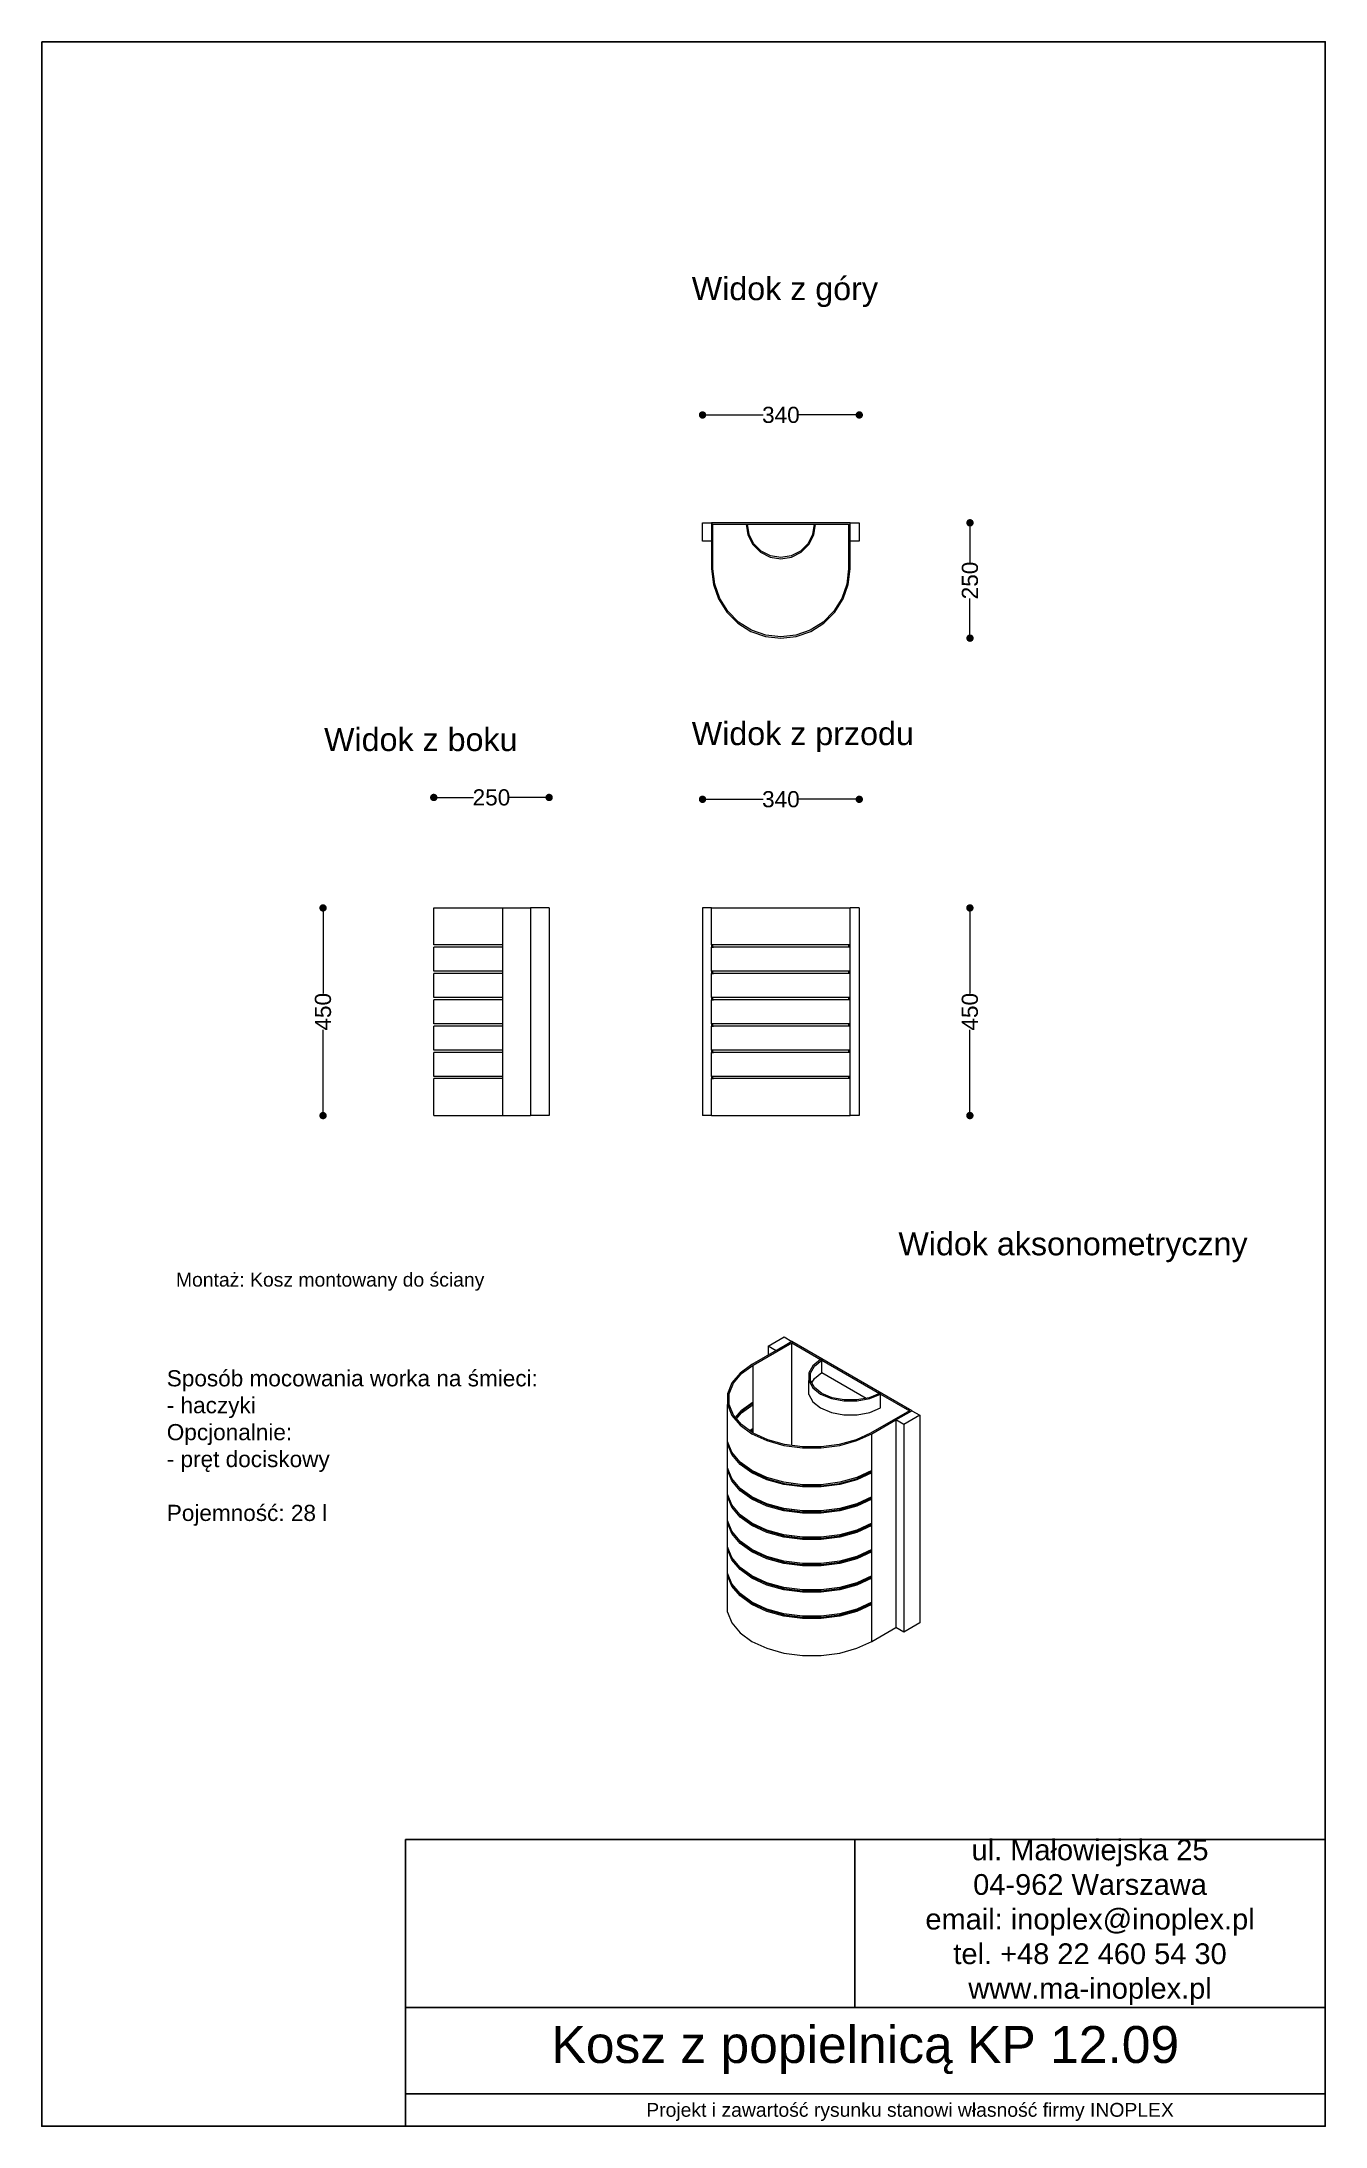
# Model space of a CAD drawing. Header units: millimetres. Extents: x 12848 to 15630, y 16739 to 21256.
import ezdxf

# ---------------------------------------------------------------- set-up
doc = ezdxf.new("R2010")
doc.units = ezdxf.units.MM
doc.header["$LTSCALE"] = 3
doc.layers.add('Konstrukcja - Stropy_Nr_pióra__1', color=7, linetype='Continuous', lineweight=13)
doc.layers.add('Konstrukcja - Słupy_Nr_pióra__1', color=7, linetype='Continuous', lineweight=13)
doc.styles.get("Standard").update_dxf_attribs({"font": 'arial.ttf'})
doc.dimstyles.new('MATEUSZ', dxfattribs={"dimtxt": 35, "dimasz": 16, "dimexe": 0.18, "dimexo": 0.0625, "dimgap": 0.09, "dimtad": 0, "dimdec": 0, "dimdsep": 46, "dimtxsty": 'Standard', "dimblk": 'DOT', "dimcen": 0.09, "dimse1": 1, "dimse2": 1, "dimadec": 0, "dimazin": 0, "dimtfac": 1, "dimtdec": 0, "dimtofl": 0, "dimtmove": 0, "dimatfit": 3, "dimfxl": 0, "dimtolj": 1, "dimtzin": 0, "dimlwd": 9, "dimlwe": 9, "dimarcsym": 0})
picture_1 = doc.add_image_def('image1.png', size_in_pixel=(179, 67))

# ---------------------------------------------------------------- blocks, each defined once
blk = doc.blocks.new('_Dot')
at = {"color": 0, "linetype": 'ByBlock', "lineweight": -2}
blk.add_line((-0.5, 0), (-1, 0), dxfattribs=at)
at = {"color": 0, "linetype": 'ByBlock', "const_width": 0.5}
blk.add_lwpolyline([(-0.25, 0, 1), (0.25, 0, 1)], format="xyb", close=True, dxfattribs=at)
blk = doc.blocks.new('*D7')
at = {"color": 0, "lineweight": 9}
for p, q in [((13714.1, 19618.4), (13784.1, 19618.4)), ((13932.1, 19618.4), (13862, 19618.4))]:
    blk.add_line(p, q, dxfattribs=at)
at = {"layer": 'Defpoints', "color": 0}
for p in [(13698.1, 19618.4), (13698.1, 19379), (13948.1, 19379)]:
    blk.add_point(p, dxfattribs=at)
at = {"color": 0, "lineweight": 9, "xscale": 16, "yscale": 16, "zscale": 16, "rotation": 180}
blk.add_blockref('_Dot', (13698.1, 19618.4), dxfattribs=at)
at = {"color": 0, "lineweight": 9, "xscale": 16, "yscale": 16, "zscale": 16}
blk.add_blockref('_Dot', (13948.1, 19618.4), dxfattribs=at)
at = {"color": 0, "insert": (13823.1, 19618.4), "char_height": 35, "attachment_point": 5}
blk.add_mtext('\\A1;250', dxfattribs=at)
blk = doc.blocks.new('*D8')
at = {"color": 0, "lineweight": 9}
for p, q in [((13458.1, 19363), (13458.1, 19193.4)), ((13458.1, 18945), (13458.1, 19114.6))]:
    blk.add_line(p, q, dxfattribs=at)
at = {"layer": 'Defpoints', "color": 0}
for p in [(13458.1, 19379), (13698.1, 19379), (13698.1, 18929)]:
    blk.add_point(p, dxfattribs=at)
at = {"color": 0, "lineweight": 9, "xscale": 16, "yscale": 16, "zscale": 16}
for p, rotation in [((13458.1, 19379), 90), ((13458.1, 18929), 270)]:
    blk.add_blockref('_Dot', p, dxfattribs=dict(at, rotation=rotation))
at = {"color": 0, "insert": (13458.1, 19154), "char_height": 35, "attachment_point": 5, "rotation": 90}
blk.add_mtext('\\A1;450', dxfattribs=at)
blk = doc.blocks.new('*D9')
at = {"color": 0, "lineweight": 9}
for p, q in [((14296.6, 19614.4), (14411.8, 19614.4)), ((14604.3, 19614.4), (14489.2, 19614.4))]:
    blk.add_line(p, q, dxfattribs=at)
at = {"layer": 'Defpoints', "color": 0}
for p in [(14620.3, 19614.4), (14280.6, 19380.2), (14620.3, 19379)]:
    blk.add_point(p, dxfattribs=at)
at = {"color": 0, "lineweight": 9, "xscale": 16, "yscale": 16, "zscale": 16, "rotation": 180}
blk.add_blockref('_Dot', (14280.6, 19614.4), dxfattribs=at)
at = {"color": 0, "lineweight": 9, "xscale": 16, "yscale": 16, "zscale": 16}
blk.add_blockref('_Dot', (14620.3, 19614.4), dxfattribs=at)
at = {"color": 0, "insert": (14450.5, 19614.4), "char_height": 35, "attachment_point": 5}
blk.add_mtext('\\A1;340', dxfattribs=at)
blk = doc.blocks.new('*D10')
at = {"color": 0, "lineweight": 9}
for p, q in [((14860.3, 20197.6), (14860.3, 20127.5)), ((14860.3, 19979.6), (14860.3, 20049.6))]:
    blk.add_line(p, q, dxfattribs=at)
at = {"layer": 'Defpoints', "color": 0}
for p in [(14450.3, 20213.6), (14860.3, 20213.6), (14450.3, 19963.6)]:
    blk.add_point(p, dxfattribs=at)
at = {"color": 0, "lineweight": 9, "xscale": 16, "yscale": 16, "zscale": 16}
for p, rotation in [((14860.3, 20213.6), 90), ((14860.3, 19963.6), 270)]:
    blk.add_blockref('_Dot', p, dxfattribs=dict(at, rotation=rotation))
at = {"color": 0, "insert": (14860.3, 20088.6), "char_height": 35, "attachment_point": 5, "rotation": 90}
blk.add_mtext('\\A1;250', dxfattribs=at)
blk = doc.blocks.new('*D11')
at = {"color": 0, "lineweight": 9}
for p, q in [((14296.6, 20447.3), (14411.8, 20447.3)), ((14604.3, 20447.3), (14489.2, 20447.3))]:
    blk.add_line(p, q, dxfattribs=at)
at = {"layer": 'Defpoints', "color": 0}
for p in [(14620.3, 20447.3), (14280.6, 20213.6), (14620.3, 20213.6)]:
    blk.add_point(p, dxfattribs=at)
at = {"color": 0, "lineweight": 9, "xscale": 16, "yscale": 16, "zscale": 16, "rotation": 180}
blk.add_blockref('_Dot', (14280.6, 20447.3), dxfattribs=at)
at = {"color": 0, "lineweight": 9, "xscale": 16, "yscale": 16, "zscale": 16}
blk.add_blockref('_Dot', (14620.3, 20447.3), dxfattribs=at)
at = {"color": 0, "insert": (14450.5, 20447.3), "char_height": 35, "attachment_point": 5}
blk.add_mtext('\\A1;340', dxfattribs=at)
blk = doc.blocks.new('*D12')
at = {"color": 0, "lineweight": 9}
for p, q in [((14860.1, 19363), (14860.1, 19193.4)), ((14860.1, 18945), (14860.1, 19114.6))]:
    blk.add_line(p, q, dxfattribs=at)
at = {"layer": 'Defpoints', "color": 0}
for p in [(14620.3, 19379), (14860.1, 19379), (14620.3, 18929)]:
    blk.add_point(p, dxfattribs=at)
at = {"color": 0, "lineweight": 9, "xscale": 16, "yscale": 16, "zscale": 16}
for p, rotation in [((14860.1, 19379), 90), ((14860.1, 18929), 270)]:
    blk.add_blockref('_Dot', p, dxfattribs=dict(at, rotation=rotation))
at = {"color": 0, "insert": (14860.1, 19154), "char_height": 35, "attachment_point": 5, "rotation": 90}
blk.add_mtext('\\A1;450', dxfattribs=at)

msp = doc.modelspace()

# ---------------------------------------------------------------- linework, layer by layer
for p, q in [((13636.5, 16995.8), (13636.5, 17360.4)), ((13830.3, 17360.4), (15630.4, 17360.4)), ((15630.4, 17360.4), (15630.4, 16995.8)), ((13636.5, 16995.8), (13636.5, 16738.7)), ((15630.4, 16995.8), (13830.3, 16995.8)), ((15630.2, 16809.2), (13636.5, 16809.2))]:
    msp.add_line(p, q)
msp.add_lwpolyline([(12848.3, 21256.2), (15630.4, 21256.2), (15630.4, 16738.7), (12848.3, 16738.7)], close=True)
at = {"layer": 'Konstrukcja - Stropy_Nr_pióra__1', "linetype": 'Continuous'}
for p, q in [((14539.2, 18372), (14635.4, 18316.4)), ((14435, 17966.8), (14438.1, 17968.6)), ((14528.6, 17958.1), (14533.6, 17955.2)), ((14605.2, 17913.8), (14608.3, 17912))]:
    msp.add_line(p, q, dxfattribs=at)
at = {"layer": 'Konstrukcja - Słupy_Nr_pióra__1', "linetype": 'Continuous'}
for p, q in [((14280.6, 20173.6), (14280.6, 20213.6)), ((14280.6, 20213.6), (14300.3, 20213.6)), ((14600.3, 20213.6), (14300.3, 20213.6)), ((14300.3, 20213.6), (14300.3, 20113.6)), ((14300.6, 20213.6), (14300.6, 20173.6)), ((14303.3, 20210.6), (14597.3, 20210.6)), ((14303.3, 20113.6), (14303.3, 20210.6)), ((14375.3, 20210.6), (14379, 20187.4)), ((14381.8, 20188.3), (14378.3, 20210.6)), ((14522.3, 20210.6), (14518.8, 20188.3)), ((14521.6, 20187.4), (14525.3, 20210.6)), ((14597.3, 20210.6), (14597.3, 20113.6)), ((14600.3, 20213.6), (14620.3, 20213.6)), ((14600.3, 20113.6), (14600.3, 20213.6)), ((14620.3, 20213.6), (14620.3, 20173.6)), ((14300.6, 20173.6), (14280.6, 20173.6)), ((14379, 20187.4), (14389.6, 20166.5)), ((14392.1, 20168.2), (14381.8, 20188.3)), ((14389.6, 20166.5), (14406.2, 20149.9)), ((14408, 20152.3), (14392.1, 20168.2)), ((14406.2, 20149.9), (14427.1, 20139.2)), ((14428.1, 20142.1), (14408, 20152.3)), ((14492.6, 20152.3), (14472.6, 20142.1)), ((14473.5, 20139.2), (14494.4, 20149.9)), ((14508.6, 20168.2), (14492.6, 20152.3)), ((14494.4, 20149.9), (14511, 20166.5)), ((14518.8, 20188.3), (14508.6, 20168.2)), ((14511, 20166.5), (14521.6, 20187.4)), ((14620.3, 20173.6), (14600.3, 20173.6)), ((14300.3, 20113.6), (14304.1, 20080.2)), ((14307, 20080.8), (14303.3, 20113.6)), ((14427.1, 20139.2), (14450.3, 20135.6)), ((14450.3, 20138.6), (14428.1, 20142.1)), ((14472.6, 20142.1), (14450.3, 20138.6)), ((14450.3, 20135.6), (14473.5, 20139.2)), ((14597.3, 20113.6), (14593.6, 20080.8)), ((14596.6, 20080.2), (14600.3, 20113.6)), ((14304.1, 20080.2), (14315.2, 20048.5)), ((14317.9, 20049.8), (14307, 20080.8)), ((14593.6, 20080.8), (14582.8, 20049.8)), ((14585.5, 20048.5), (14596.6, 20080.2)), ((14315.2, 20048.5), (14333, 20020)), ((14335.4, 20021.9), (14317.9, 20049.8)), ((14333, 20020), (14356.8, 19996.3)), ((14358.7, 19998.6), (14335.4, 20021.9)), ((14565.2, 20021.9), (14542, 19998.6)), ((14543.8, 19996.3), (14567.6, 20020)), ((14582.8, 20049.8), (14565.2, 20021.9)), ((14567.6, 20020), (14585.5, 20048.5)), ((14356.8, 19996.3), (14385.2, 19978.4)), ((14386.5, 19981.1), (14358.7, 19998.6)), ((14385.2, 19978.4), (14416.9, 19967.3)), ((14417.6, 19970.2), (14386.5, 19981.1)), ((14450.3, 19966.6), (14417.6, 19970.2)), ((14483, 19970.2), (14450.3, 19966.6)), ((14514.1, 19981.1), (14483, 19970.2)), ((14483.7, 19967.3), (14515.4, 19978.4)), ((14542, 19998.6), (14514.1, 19981.1)), ((14515.4, 19978.4), (14543.8, 19996.3)), ((14416.9, 19967.3), (14450.3, 19963.6)), ((14450.3, 19963.6), (14483.7, 19967.3)), ((13698.1, 19379), (13701.8, 19379)), ((13698.1, 19299), (13698.1, 19379)), ((13701.8, 19379), (13712.9, 19379)), ((13712.9, 19379), (13730.8, 19379)), ((13730.8, 19379), (13754.5, 19379)), ((13754.5, 19379), (13783, 19379)), ((13783, 19379), (13814.7, 19379)), ((13814.7, 19379), (13848.1, 19379)), ((13848.1, 19379), (13908.1, 19379)), ((13848.1, 19299), (13848.1, 19379)), ((13948.1, 19379), (13908.1, 19379)), ((13908.1, 19379), (13908.1, 18929)), ((13948.1, 19379), (13948.1, 18929)), ((14280.6, 19379), (14280.6, 18929)), ((14300.3, 19379), (14280.6, 19379)), ((14300.3, 19299), (14300.3, 19379)), ((14300.3, 19379), (14304.1, 19379)), ((14304.1, 19379), (14315.2, 19379)), ((14315.2, 19379), (14333, 19379)), ((14333, 19379), (14356.8, 19379)), ((14356.8, 19379), (14385.2, 19379)), ((14385.2, 19379), (14416.9, 19379)), ((14416.9, 19379), (14450.3, 19379)), ((14450.3, 19379), (14483.7, 19379)), ((14483.7, 19379), (14515.4, 19379)), ((14515.4, 19379), (14543.8, 19379)), ((14543.8, 19379), (14567.6, 19379)), ((14567.6, 19379), (14585.5, 19379)), ((14585.5, 19379), (14596.6, 19379)), ((14596.6, 19379), (14600.3, 19379)), ((14620.3, 19379), (14600.3, 19379)), ((14600.3, 19299), (14600.3, 19379)), ((14620.3, 19379), (14620.3, 18929)), ((13701.8, 19299), (13698.1, 19299)), ((13701.8, 19294), (13698.1, 19294)), ((13698.1, 19242), (13698.1, 19294)), ((13712.9, 19299), (13701.8, 19299)), ((13712.9, 19294), (13701.8, 19294)), ((13730.8, 19299), (13712.9, 19299)), ((13730.8, 19294), (13712.9, 19294)), ((13754.5, 19299), (13730.8, 19299)), ((13754.5, 19294), (13730.8, 19294)), ((13783, 19299), (13754.5, 19299)), ((13783, 19294), (13754.5, 19294)), ((13814.7, 19299), (13783, 19299)), ((13814.7, 19294), (13783, 19294)), ((13848.1, 19299), (13814.7, 19299)), ((13848.1, 19294), (13814.7, 19294)), ((13848.1, 19294), (13848.1, 19299)), ((13848.1, 19242), (13848.1, 19294)), ((14300.3, 19299), (14300.3, 19294)), ((14304.1, 19299), (14300.3, 19299)), ((14300.3, 19242), (14300.3, 19294)), ((14300.3, 19294), (14304.1, 19294)), ((14303.3, 19294), (14303.3, 19299)), ((14315.2, 19299), (14304.1, 19299)), ((14315.2, 19294), (14304.1, 19294)), ((14333, 19299), (14315.2, 19299)), ((14333, 19294), (14315.2, 19294)), ((14356.8, 19299), (14333, 19299)), ((14356.8, 19294), (14333, 19294)), ((14385.2, 19299), (14356.8, 19299)), ((14385.2, 19294), (14356.8, 19294)), ((14416.9, 19299), (14385.2, 19299)), ((14416.9, 19294), (14385.2, 19294)), ((14450.3, 19299), (14416.9, 19299)), ((14450.3, 19294), (14416.9, 19294)), ((14483.7, 19299), (14450.3, 19299)), ((14483.7, 19294), (14450.3, 19294)), ((14515.4, 19299), (14483.7, 19299)), ((14515.4, 19294), (14483.7, 19294)), ((14543.8, 19299), (14515.4, 19299)), ((14543.8, 19294), (14515.4, 19294)), ((14567.6, 19299), (14543.8, 19299)), ((14567.6, 19294), (14543.8, 19294)), ((14585.5, 19299), (14567.6, 19299)), ((14585.5, 19294), (14567.6, 19294)), ((14596.6, 19299), (14585.5, 19299)), ((14596.6, 19294), (14585.5, 19294)), ((14600.3, 19299), (14596.6, 19299)), ((14600.3, 19294), (14596.6, 19294)), ((14597.3, 19299), (14597.3, 19294)), ((14600.3, 19294), (14600.3, 19299)), ((14600.3, 19242), (14600.3, 19294)), ((13701.8, 19242), (13698.1, 19242)), ((13701.8, 19237), (13698.1, 19237)), ((13698.1, 19185), (13698.1, 19237)), ((13712.9, 19242), (13701.8, 19242)), ((13712.9, 19237), (13701.8, 19237)), ((13730.8, 19242), (13712.9, 19242)), ((13730.8, 19237), (13712.9, 19237)), ((13754.5, 19242), (13730.8, 19242)), ((13754.5, 19237), (13730.8, 19237)), ((13783, 19242), (13754.5, 19242)), ((13783, 19237), (13754.5, 19237)), ((13814.7, 19242), (13783, 19242)), ((13814.7, 19237), (13783, 19237)), ((13848.1, 19242), (13814.7, 19242)), ((13848.1, 19237), (13814.7, 19237)), ((13848.1, 19237), (13848.1, 19242)), ((13848.1, 19185), (13848.1, 19237)), ((14300.3, 19242), (14300.3, 19237)), ((14304.1, 19242), (14300.3, 19242)), ((14300.3, 19185), (14300.3, 19237)), ((14300.3, 19237), (14304.1, 19237)), ((14303.3, 19237), (14303.3, 19242)), ((14315.2, 19242), (14304.1, 19242)), ((14315.2, 19237), (14304.1, 19237)), ((14333, 19242), (14315.2, 19242)), ((14333, 19237), (14315.2, 19237)), ((14356.8, 19242), (14333, 19242)), ((14356.8, 19237), (14333, 19237)), ((14385.2, 19242), (14356.8, 19242)), ((14385.2, 19237), (14356.8, 19237)), ((14416.9, 19242), (14385.2, 19242)), ((14416.9, 19237), (14385.2, 19237)), ((14450.3, 19242), (14416.9, 19242)), ((14450.3, 19237), (14416.9, 19237)), ((14483.7, 19242), (14450.3, 19242)), ((14483.7, 19237), (14450.3, 19237)), ((14515.4, 19242), (14483.7, 19242)), ((14515.4, 19237), (14483.7, 19237)), ((14543.8, 19242), (14515.4, 19242)), ((14543.8, 19237), (14515.4, 19237)), ((14567.6, 19242), (14543.8, 19242)), ((14567.6, 19237), (14543.8, 19237)), ((14585.5, 19242), (14567.6, 19242)), ((14585.5, 19237), (14567.6, 19237)), ((14596.6, 19242), (14585.5, 19242)), ((14596.6, 19237), (14585.5, 19237)), ((14600.3, 19242), (14596.6, 19242)), ((14600.3, 19237), (14596.6, 19237)), ((14597.3, 19242), (14597.3, 19237)), ((14600.3, 19237), (14600.3, 19242)), ((14600.3, 19185), (14600.3, 19237)), ((13701.8, 19185), (13698.1, 19185)), ((13701.8, 19180), (13698.1, 19180)), ((13698.1, 19128), (13698.1, 19180)), ((13712.9, 19185), (13701.8, 19185)), ((13712.9, 19180), (13701.8, 19180)), ((13730.8, 19185), (13712.9, 19185)), ((13730.8, 19180), (13712.9, 19180)), ((13754.5, 19185), (13730.8, 19185)), ((13754.5, 19180), (13730.8, 19180)), ((13783, 19185), (13754.5, 19185)), ((13783, 19180), (13754.5, 19180)), ((13814.7, 19185), (13783, 19185)), ((13814.7, 19180), (13783, 19180)), ((13848.1, 19185), (13814.7, 19185)), ((13848.1, 19180), (13814.7, 19180)), ((13848.1, 19180), (13848.1, 19185)), ((13848.1, 19128), (13848.1, 19180)), ((14300.3, 19185), (14300.3, 19180)), ((14304.1, 19185), (14300.3, 19185)), ((14300.3, 19128), (14300.3, 19180)), ((14300.3, 19180), (14304.1, 19180)), ((14303.3, 19180), (14303.3, 19185)), ((14315.2, 19185), (14304.1, 19185)), ((14315.2, 19180), (14304.1, 19180)), ((14333, 19185), (14315.2, 19185)), ((14333, 19180), (14315.2, 19180)), ((14356.8, 19185), (14333, 19185)), ((14356.8, 19180), (14333, 19180)), ((14385.2, 19185), (14356.8, 19185)), ((14385.2, 19180), (14356.8, 19180)), ((14416.9, 19185), (14385.2, 19185)), ((14416.9, 19180), (14385.2, 19180)), ((14450.3, 19185), (14416.9, 19185)), ((14450.3, 19180), (14416.9, 19180)), ((14483.7, 19185), (14450.3, 19185)), ((14483.7, 19180), (14450.3, 19180)), ((14515.4, 19185), (14483.7, 19185)), ((14515.4, 19180), (14483.7, 19180)), ((14543.8, 19185), (14515.4, 19185)), ((14543.8, 19180), (14515.4, 19180)), ((14567.6, 19185), (14543.8, 19185)), ((14567.6, 19180), (14543.8, 19180)), ((14585.5, 19185), (14567.6, 19185)), ((14585.5, 19180), (14567.6, 19180)), ((14596.6, 19185), (14585.5, 19185)), ((14596.6, 19180), (14585.5, 19180)), ((14600.3, 19185), (14596.6, 19185)), ((14600.3, 19180), (14596.6, 19180)), ((14597.3, 19185), (14597.3, 19180)), ((14600.3, 19180), (14600.3, 19185)), ((14600.3, 19128), (14600.3, 19180)), ((13701.8, 19128), (13698.1, 19128)), ((13701.8, 19123), (13698.1, 19123)), ((13698.1, 19071), (13698.1, 19123)), ((13712.9, 19128), (13701.8, 19128)), ((13712.9, 19123), (13701.8, 19123)), ((13730.8, 19128), (13712.9, 19128)), ((13730.8, 19123), (13712.9, 19123)), ((13754.5, 19128), (13730.8, 19128)), ((13754.5, 19123), (13730.8, 19123)), ((13783, 19128), (13754.5, 19128)), ((13783, 19123), (13754.5, 19123)), ((13814.7, 19128), (13783, 19128)), ((13814.7, 19123), (13783, 19123)), ((13848.1, 19128), (13814.7, 19128)), ((13848.1, 19123), (13814.7, 19123)), ((13848.1, 19123), (13848.1, 19128)), ((13848.1, 19071), (13848.1, 19123)), ((14300.3, 19128), (14300.3, 19123)), ((14304.1, 19128), (14300.3, 19128)), ((14300.3, 19071), (14300.3, 19123)), ((14300.3, 19123), (14304.1, 19123)), ((14303.3, 19123), (14303.3, 19128)), ((14315.2, 19128), (14304.1, 19128)), ((14315.2, 19123), (14304.1, 19123)), ((14333, 19128), (14315.2, 19128)), ((14333, 19123), (14315.2, 19123)), ((14356.8, 19128), (14333, 19128)), ((14356.8, 19123), (14333, 19123)), ((14385.2, 19128), (14356.8, 19128)), ((14385.2, 19123), (14356.8, 19123)), ((14416.9, 19128), (14385.2, 19128)), ((14416.9, 19123), (14385.2, 19123)), ((14450.3, 19128), (14416.9, 19128)), ((14450.3, 19123), (14416.9, 19123)), ((14483.7, 19128), (14450.3, 19128)), ((14483.7, 19123), (14450.3, 19123)), ((14515.4, 19128), (14483.7, 19128)), ((14515.4, 19123), (14483.7, 19123)), ((14543.8, 19128), (14515.4, 19128)), ((14543.8, 19123), (14515.4, 19123)), ((14567.6, 19128), (14543.8, 19128)), ((14567.6, 19123), (14543.8, 19123)), ((14585.5, 19128), (14567.6, 19128)), ((14585.5, 19123), (14567.6, 19123)), ((14596.6, 19128), (14585.5, 19128)), ((14596.6, 19123), (14585.5, 19123)), ((14600.3, 19128), (14596.6, 19128)), ((14600.3, 19123), (14596.6, 19123)), ((14597.3, 19128), (14597.3, 19123)), ((14600.3, 19123), (14600.3, 19128)), ((14600.3, 19071), (14600.3, 19123)), ((13701.8, 19071), (13698.1, 19071)), ((13701.8, 19066), (13698.1, 19066)), ((13698.1, 19014), (13698.1, 19066)), ((13712.9, 19071), (13701.8, 19071)), ((13712.9, 19066), (13701.8, 19066)), ((13730.8, 19071), (13712.9, 19071)), ((13730.8, 19066), (13712.9, 19066)), ((13754.5, 19071), (13730.8, 19071)), ((13754.5, 19066), (13730.8, 19066)), ((13783, 19071), (13754.5, 19071)), ((13783, 19066), (13754.5, 19066)), ((13814.7, 19071), (13783, 19071)), ((13814.7, 19066), (13783, 19066)), ((13848.1, 19071), (13814.7, 19071)), ((13848.1, 19066), (13814.7, 19066)), ((13848.1, 19066), (13848.1, 19071)), ((13848.1, 19014), (13848.1, 19066)), ((14300.3, 19071), (14300.3, 19066)), ((14304.1, 19071), (14300.3, 19071)), ((14300.3, 19014), (14300.3, 19066)), ((14300.3, 19066), (14304.1, 19066)), ((14303.3, 19066), (14303.3, 19071)), ((14315.2, 19071), (14304.1, 19071)), ((14315.2, 19066), (14304.1, 19066)), ((14333, 19071), (14315.2, 19071)), ((14333, 19066), (14315.2, 19066)), ((14356.8, 19071), (14333, 19071)), ((14356.8, 19066), (14333, 19066)), ((14385.2, 19071), (14356.8, 19071)), ((14385.2, 19066), (14356.8, 19066)), ((14416.9, 19071), (14385.2, 19071)), ((14416.9, 19066), (14385.2, 19066)), ((14450.3, 19071), (14416.9, 19071)), ((14450.3, 19066), (14416.9, 19066)), ((14483.7, 19071), (14450.3, 19071)), ((14483.7, 19066), (14450.3, 19066)), ((14515.4, 19071), (14483.7, 19071)), ((14515.4, 19066), (14483.7, 19066)), ((14543.8, 19071), (14515.4, 19071)), ((14543.8, 19066), (14515.4, 19066)), ((14567.6, 19071), (14543.8, 19071)), ((14567.6, 19066), (14543.8, 19066)), ((14585.5, 19071), (14567.6, 19071)), ((14585.5, 19066), (14567.6, 19066)), ((14596.6, 19071), (14585.5, 19071)), ((14596.6, 19066), (14585.5, 19066)), ((14600.3, 19071), (14596.6, 19071)), ((14600.3, 19066), (14596.6, 19066)), ((14597.3, 19071), (14597.3, 19066)), ((14600.3, 19066), (14600.3, 19071)), ((14600.3, 19014), (14600.3, 19066)), ((13701.8, 19014), (13698.1, 19014)), ((13701.8, 19009), (13698.1, 19009)), ((13698.1, 18929), (13698.1, 19009)), ((13712.9, 19014), (13701.8, 19014)), ((13712.9, 19009), (13701.8, 19009)), ((13730.8, 19014), (13712.9, 19014)), ((13730.8, 19009), (13712.9, 19009)), ((13754.5, 19014), (13730.8, 19014)), ((13754.5, 19009), (13730.8, 19009)), ((13783, 19014), (13754.5, 19014)), ((13783, 19009), (13754.5, 19009)), ((13814.7, 19014), (13783, 19014)), ((13814.7, 19009), (13783, 19009)), ((13848.1, 19014), (13814.7, 19014)), ((13848.1, 19009), (13814.7, 19009)), ((13848.1, 19009), (13848.1, 19014)), ((13848.1, 18929), (13848.1, 19009)), ((14300.3, 19014), (14300.3, 19009)), ((14304.1, 19014), (14300.3, 19014)), ((14300.3, 18929), (14300.3, 19009)), ((14300.3, 19009), (14304.1, 19009)), ((14303.3, 19009), (14303.3, 19014)), ((14315.2, 19014), (14304.1, 19014)), ((14315.2, 19009), (14304.1, 19009)), ((14333, 19014), (14315.2, 19014)), ((14333, 19009), (14315.2, 19009)), ((14356.8, 19014), (14333, 19014)), ((14356.8, 19009), (14333, 19009)), ((14385.2, 19014), (14356.8, 19014)), ((14385.2, 19009), (14356.8, 19009)), ((14416.9, 19014), (14385.2, 19014)), ((14416.9, 19009), (14385.2, 19009)), ((14450.3, 19014), (14416.9, 19014)), ((14450.3, 19009), (14416.9, 19009)), ((14483.7, 19014), (14450.3, 19014)), ((14483.7, 19009), (14450.3, 19009)), ((14515.4, 19014), (14483.7, 19014)), ((14515.4, 19009), (14483.7, 19009)), ((14543.8, 19014), (14515.4, 19014)), ((14543.8, 19009), (14515.4, 19009)), ((14567.6, 19014), (14543.8, 19014)), ((14567.6, 19009), (14543.8, 19009)), ((14585.5, 19014), (14567.6, 19014)), ((14585.5, 19009), (14567.6, 19009)), ((14596.6, 19014), (14585.5, 19014)), ((14596.6, 19009), (14585.5, 19009)), ((14600.3, 19014), (14596.6, 19014)), ((14600.3, 19009), (14596.6, 19009)), ((14597.3, 19014), (14597.3, 19009)), ((14600.3, 19009), (14600.3, 19014)), ((14600.3, 18929), (14600.3, 19009)), ((13698.1, 18929), (13701.8, 18929)), ((13701.8, 18929), (13712.9, 18929)), ((13712.9, 18929), (13730.8, 18929)), ((13730.8, 18929), (13754.5, 18929)), ((13754.5, 18929), (13783, 18929)), ((13783, 18929), (13814.7, 18929)), ((13814.7, 18929), (13848.1, 18929)), ((13848.1, 18929), (13908.1, 18929)), ((13948.1, 18929), (13908.1, 18929)), ((14300.3, 18929), (14280.6, 18929)), ((14300.3, 18929), (14304.1, 18929)), ((14304.1, 18929), (14315.2, 18929)), ((14315.2, 18929), (14333, 18929)), ((14333, 18929), (14356.8, 18929)), ((14356.8, 18929), (14385.2, 18929)), ((14385.2, 18929), (14416.9, 18929)), ((14416.9, 18929), (14450.3, 18929)), ((14450.3, 18929), (14483.7, 18929)), ((14483.7, 18929), (14515.4, 18929)), ((14515.4, 18929), (14543.8, 18929)), ((14543.8, 18929), (14567.6, 18929)), ((14567.6, 18929), (14585.5, 18929)), ((14585.5, 18929), (14596.6, 18929)), ((14596.6, 18929), (14600.3, 18929)), ((14620.3, 18929), (14600.3, 18929)), ((14474.3, 18439.5), (14387.7, 18389.5)), ((14390.2, 18388), (14474.3, 18436.5)), ((14422.6, 18429.3), (14457.2, 18449.3)), ((14474.5, 18439.3), (14439.9, 18419.3)), ((14457.2, 18449.3), (14474.3, 18439.5)), ((14734.1, 18289.5), (14474.3, 18439.5)), ((14474.3, 18436.5), (14536.6, 18400.5)), ((14474.3, 18214.2), (14474.3, 18436.5)), ((14387.7, 18389.5), (14362, 18370.9)), ((14365.1, 18369.8), (14390.2, 18388)), ((14390.2, 18308), (14390.2, 18388)), ((14422.6, 18429.3), (14422.6, 18409.6)), ((14439.9, 18419.3), (14422.6, 18429.3)), ((14519.7, 18387), (14510.8, 18371.2)), ((14536.6, 18400.5), (14519.7, 18387)), ((14523, 18386.1), (14539.2, 18399)), ((14539.2, 18399), (14536.6, 18400.5)), ((14539.2, 18399), (14663.9, 18327)), ((14539.2, 18372), (14539.2, 18399)), ((14344.2, 18349.5), (14335, 18326.3)), ((14338.6, 18326.1), (14347.6, 18348.8)), ((14362, 18370.9), (14344.2, 18349.5)), ((14347.6, 18348.8), (14365.1, 18369.8)), ((14510.8, 18371.2), (14510.8, 18354.7)), ((14510.8, 18354.7), (14519.7, 18338.9)), ((14510.8, 18324.7), (14510.8, 18354.7)), ((14514.5, 18370.9), (14523, 18386.1)), ((14514.5, 18355), (14514.5, 18370.9)), ((14523, 18339.8), (14514.5, 18355)), ((14517.6, 18349.5), (14523, 18359.1)), ((14523, 18359.1), (14539.2, 18372)), ((14335, 18326.3), (14335, 18302.6)), ((14335, 18222.6), (14335, 18302.6)), ((14335, 18302.6), (14344.2, 18279.4)), ((14338.6, 18302.8), (14338.6, 18326.1)), ((14347.6, 18280.1), (14338.6, 18302.8)), ((14387.7, 18304.5), (14362, 18285.9)), ((14390.2, 18308), (14365.1, 18289.8)), ((14365.1, 18284.8), (14390.2, 18303)), ((14387.7, 18306.1), (14387.7, 18304.5)), ((14390.2, 18303), (14387.7, 18304.5)), ((14390.2, 18303), (14390.2, 18308)), ((14390.2, 18251), (14390.2, 18303)), ((14510.8, 18324.7), (14519.7, 18308.9)), ((14519.7, 18338.9), (14536.6, 18325.5)), ((14519.7, 18308.9), (14536.6, 18295.5)), ((14539.2, 18327), (14523, 18339.8)), ((14536.6, 18325.5), (14559.9, 18315.7)), ((14561.5, 18317.6), (14539.2, 18327)), ((14559.9, 18315.7), (14587.2, 18310.6)), ((14587.8, 18312.7), (14561.5, 18317.6)), ((14587.2, 18310.6), (14615.9, 18310.6)), ((14615.4, 18312.7), (14587.8, 18312.7)), ((14641.6, 18317.6), (14615.4, 18312.7)), ((14615.9, 18310.6), (14643.3, 18315.7)), ((14663.9, 18327), (14641.6, 18317.6)), ((14643.3, 18315.7), (14666.5, 18325.5)), ((14666.5, 18325.5), (14663.9, 18327)), ((14666.5, 18325.5), (14728.9, 18289.5)), ((14666.5, 18295.5), (14666.5, 18325.5)), ((14344.2, 18279.4), (14362, 18258)), ((14365.1, 18259.2), (14347.6, 18280.1)), ((14352.3, 18274.5), (14365.1, 18289.8)), ((14352.4, 18274.4), (14362, 18285.9)), ((14354.4, 18272), (14365.1, 18284.8)), ((14362, 18258), (14387.7, 18239.5)), ((14390.2, 18241), (14365.1, 18259.2)), ((14536.6, 18295.5), (14559.9, 18285.7)), ((14559.9, 18285.7), (14587.2, 18280.6)), ((14587.2, 18280.6), (14615.9, 18280.6)), ((14615.9, 18280.6), (14643.3, 18285.7)), ((14643.3, 18285.7), (14666.5, 18295.5)), ((14728.9, 18289.5), (14644.9, 18241)), ((14647.5, 18239.5), (14699.4, 18269.5)), ((14699.4, 18269.5), (14734.1, 18289.5)), ((14699.4, 18269.5), (14699.4, 17819.5)), ((14716.7, 18259.5), (14699.4, 18269.5)), ((14751.4, 18279.5), (14716.7, 18259.5)), ((14716.7, 18259.5), (14716.7, 17809.5)), ((14734.1, 18289.5), (14751.4, 18279.5)), ((14751.4, 18279.5), (14751.4, 17829.5)), ((14344.2, 18199.4), (14335, 18222.6)), ((14335, 18217.6), (14335, 18222.6)), ((14335, 18165.6), (14335, 18217.6)), ((14344.2, 18194.4), (14335, 18217.6)), ((14390.2, 18251), (14383.3, 18246)), ((14387.7, 18247.5), (14384.5, 18245.1)), ((14386.8, 18243.5), (14390.2, 18246)), ((14387.7, 18249.1), (14387.7, 18247.5)), ((14387.7, 18247.5), (14390.2, 18246)), ((14387.7, 18239.5), (14419.8, 18224.6)), ((14390.2, 18246), (14390.2, 18251)), ((14390.2, 18241), (14390.2, 18246)), ((14421.8, 18226.4), (14390.2, 18241)), ((14419.8, 18224.6), (14456.9, 18214.3)), ((14458.1, 18216.3), (14421.8, 18226.4)), ((14456.9, 18214.3), (14497, 18209.1)), ((14497.4, 18211.2), (14458.1, 18216.3)), ((14497, 18209.1), (14538.1, 18209.1)), ((14537.7, 18211.2), (14497.4, 18211.2)), ((14577, 18216.3), (14537.7, 18211.2)), ((14538.1, 18209.1), (14578.2, 18214.3)), ((14613.3, 18226.4), (14577, 18216.3)), ((14578.2, 18214.3), (14615.3, 18224.6)), ((14644.9, 18241), (14613.3, 18226.4)), ((14615.3, 18224.6), (14647.5, 18239.5)), ((14647.5, 18159.5), (14647.5, 18239.5)), ((14335, 18160.6), (14335, 18165.6)), ((14344.2, 18142.4), (14335, 18165.6)), ((14362, 18178), (14344.2, 18199.4)), ((14362, 18173), (14344.2, 18194.4)), ((14347.6, 18195.1), (14347.5, 18195.4)), ((14365.1, 18174.2), (14347.6, 18195.1)), ((14387.7, 18159.5), (14362, 18178)), ((14387.7, 18154.5), (14362, 18173)), ((14364.4, 18175), (14365.1, 18175.8)), ((14365.1, 18175.8), (14365.1, 18175.8)), ((14366.2, 18175), (14365.1, 18174.1)), ((14390.2, 18156), (14365.1, 18174.2)), ((14367.5, 18172.5), (14368.6, 18173.3)), ((14335, 18108.6), (14335, 18160.6)), ((14344.2, 18137.4), (14335, 18160.6)), ((14362, 18121), (14344.2, 18142.4)), ((14362, 18116), (14344.2, 18137.4)), ((14347.6, 18138.1), (14347.5, 18138.4)), ((14365.1, 18117.2), (14347.6, 18138.1)), ((14387.7, 18102.5), (14362, 18121)), ((14387.7, 18097.5), (14362, 18116)), ((14364.4, 18118), (14365.1, 18118.8)), ((14365.1, 18118.8), (14365.1, 18118.8)), ((14366.2, 18118), (14365.1, 18117.1)), ((14390.2, 18099), (14365.1, 18117.2)), ((14367.5, 18115.5), (14368.6, 18116.3)), ((14419.8, 18144.6), (14387.7, 18159.5)), ((14419.8, 18139.6), (14387.7, 18154.5)), ((14390.2, 18156), (14390.2, 18158.3)), ((14421.8, 18141.4), (14390.2, 18156)), ((14456.9, 18134.3), (14419.8, 18144.6)), ((14456.9, 18129.3), (14419.8, 18139.6)), ((14458.1, 18131.3), (14421.8, 18141.4)), ((14497, 18129.1), (14456.9, 18134.3)), ((14497, 18124.1), (14456.9, 18129.3)), ((14497.4, 18126.2), (14458.1, 18131.3)), ((14474.3, 18129.2), (14474.3, 18132)), ((14538.1, 18129.1), (14497, 18129.1)), ((14538.1, 18124.1), (14497, 18124.1)), ((14537.7, 18126.2), (14497.4, 18126.2)), ((14577, 18131.3), (14537.7, 18126.2)), ((14578.2, 18134.3), (14538.1, 18129.1)), ((14578.2, 18129.3), (14538.1, 18124.1)), ((14613.3, 18141.4), (14577, 18131.3)), ((14615.3, 18144.6), (14578.2, 18134.3)), ((14615.3, 18139.6), (14578.2, 18129.3)), ((14644.9, 18156), (14613.3, 18141.4)), ((14647.5, 18159.5), (14615.3, 18144.6)), ((14647.5, 18154.5), (14615.3, 18139.6)), ((14644.9, 18158.3), (14644.9, 18156)), ((14647.5, 18154.5), (14644.9, 18156)), ((14647.5, 18154.5), (14647.5, 18159.5)), ((14647.5, 18102.5), (14647.5, 18154.5)), ((14344.2, 18085.4), (14335, 18108.6)), ((14335, 18103.6), (14335, 18108.6)), ((14335, 18051.6), (14335, 18103.6)), ((14344.2, 18080.4), (14335, 18103.6)), ((14362, 18064), (14344.2, 18085.4)), ((14362, 18059), (14344.2, 18080.4)), ((14347.6, 18081.1), (14347.5, 18081.4)), ((14365.1, 18060.2), (14347.6, 18081.1)), ((14419.8, 18087.6), (14387.7, 18102.5)), ((14419.8, 18082.6), (14387.7, 18097.5)), ((14390.2, 18099), (14390.2, 18101.3)), ((14421.8, 18084.4), (14390.2, 18099)), ((14456.9, 18077.3), (14419.8, 18087.6)), ((14456.9, 18072.3), (14419.8, 18082.6)), ((14458.1, 18074.3), (14421.8, 18084.4)), ((14497, 18072.1), (14456.9, 18077.3)), ((14497, 18067.1), (14456.9, 18072.3)), ((14497.4, 18069.2), (14458.1, 18074.3)), ((14474.3, 18072.2), (14474.3, 18075)), ((14538.1, 18072.1), (14497, 18072.1)), ((14577, 18074.3), (14537.7, 18069.2)), ((14578.2, 18077.3), (14538.1, 18072.1)), ((14578.2, 18072.3), (14538.1, 18067.1)), ((14613.3, 18084.4), (14577, 18074.3)), ((14615.3, 18087.6), (14578.2, 18077.3)), ((14615.3, 18082.6), (14578.2, 18072.3)), ((14644.9, 18099), (14613.3, 18084.4)), ((14647.5, 18102.5), (14615.3, 18087.6)), ((14647.5, 18097.5), (14615.3, 18082.6)), ((14644.9, 18101.3), (14644.9, 18099)), ((14644.9, 18099), (14647.5, 18097.5)), ((14647.5, 18097.5), (14647.5, 18102.5)), ((14647.5, 18045.5), (14647.5, 18097.5)), ((14344.2, 18028.4), (14335, 18051.6)), ((14335, 18046.6), (14335, 18051.6)), ((14335, 17994.6), (14335, 18046.6)), ((14344.2, 18023.4), (14335, 18046.6)), ((14362, 18007), (14344.2, 18028.4)), ((14387.7, 18045.5), (14362, 18064)), ((14387.7, 18040.5), (14362, 18059)), ((14364.4, 18061), (14365.1, 18061.8)), ((14365.1, 18061.8), (14365.1, 18061.8)), ((14366.2, 18061), (14365.1, 18060.1)), ((14390.2, 18042), (14365.1, 18060.2)), ((14367.5, 18058.5), (14368.6, 18059.3)), ((14419.8, 18030.6), (14387.7, 18045.5)), ((14419.8, 18025.6), (14387.7, 18040.5)), ((14390.2, 18042), (14390.2, 18044.3)), ((14421.8, 18027.4), (14390.2, 18042)), ((14456.9, 18020.3), (14419.8, 18030.6)), ((14456.9, 18015.3), (14419.8, 18025.6)), ((14458.1, 18017.3), (14421.8, 18027.4)), ((14538.1, 18067.1), (14497, 18067.1)), ((14537.7, 18069.2), (14497.4, 18069.2)), ((14613.3, 18027.4), (14577, 18017.3)), ((14615.3, 18030.6), (14578.2, 18020.3)), ((14615.3, 18025.6), (14578.2, 18015.3)), ((14644.9, 18042), (14613.3, 18027.4)), ((14647.5, 18045.5), (14615.3, 18030.6)), ((14647.5, 18040.5), (14615.3, 18025.6)), ((14644.9, 18044.3), (14644.9, 18042)), ((14647.5, 18040.5), (14644.9, 18042)), ((14647.5, 18040.5), (14647.5, 18045.5)), ((14647.5, 17988.5), (14647.5, 18040.5)), ((14344.2, 17971.4), (14335, 17994.6)), ((14335, 17989.6), (14335, 17994.6)), ((14344.2, 17966.4), (14335, 17989.6)), ((14335, 17937.6), (14335, 17989.6)), ((14362, 18002), (14344.2, 18023.4)), ((14347.6, 18024.1), (14347.5, 18024.4)), ((14365.1, 18003.2), (14347.6, 18024.1)), ((14387.7, 17988.5), (14362, 18007)), ((14387.7, 17983.5), (14362, 18002)), ((14364.4, 18004), (14365.1, 18004.8)), ((14365.1, 18004.8), (14365.1, 18004.8)), ((14366.2, 18004), (14365.1, 18003.1)), ((14390.2, 17985), (14365.1, 18003.2)), ((14367.5, 18001.5), (14368.6, 18002.3)), ((14419.8, 17973.6), (14387.7, 17988.5)), ((14419.8, 17968.6), (14387.7, 17983.5)), ((14390.2, 17985), (14390.2, 17987.3)), ((14421.8, 17970.4), (14390.2, 17985)), ((14497, 18015.1), (14456.9, 18020.3)), ((14497, 18010.1), (14456.9, 18015.3)), ((14497.4, 18012.2), (14458.1, 18017.3)), ((14474.3, 18015.2), (14474.3, 18018)), ((14538.1, 18015.1), (14497, 18015.1)), ((14538.1, 18010.1), (14497, 18010.1)), ((14537.7, 18012.2), (14497.4, 18012.2)), ((14577, 18017.3), (14537.7, 18012.2)), ((14578.2, 18020.3), (14538.1, 18015.1)), ((14578.2, 18015.3), (14538.1, 18010.1)), ((14644.9, 17985), (14613.3, 17970.4)), ((14647.5, 17988.5), (14615.3, 17973.6)), ((14647.5, 17983.5), (14615.3, 17968.6)), ((14644.9, 17987.3), (14644.9, 17985)), ((14647.5, 17983.5), (14644.9, 17985)), ((14647.5, 17983.5), (14647.5, 17988.5)), ((14647.5, 17931.5), (14647.5, 17983.5)), ((14344.2, 17914.4), (14335, 17937.6)), ((14335, 17932.6), (14335, 17937.6)), ((14362, 17950), (14344.2, 17971.4)), ((14362, 17945), (14344.2, 17966.4)), ((14347.6, 17967.1), (14347.5, 17967.4)), ((14365.1, 17946.2), (14347.6, 17967.1)), ((14387.7, 17931.5), (14362, 17950)), ((14387.7, 17926.5), (14362, 17945)), ((14390.2, 17928), (14365.1, 17946.2)), ((14456.9, 17963.3), (14419.8, 17973.6)), ((14456.9, 17958.3), (14419.8, 17968.6)), ((14458.1, 17960.3), (14421.8, 17970.4)), ((14497, 17958.1), (14456.9, 17963.3)), ((14497, 17953.1), (14456.9, 17958.3)), ((14497.4, 17955.2), (14458.1, 17960.3)), ((14538.1, 17958.1), (14497, 17958.1)), ((14538.1, 17953.1), (14497, 17953.1)), ((14537.7, 17955.2), (14497.4, 17955.2)), ((14577, 17960.3), (14537.7, 17955.2)), ((14578.2, 17963.3), (14538.1, 17958.1)), ((14578.2, 17958.3), (14538.1, 17953.1)), ((14613.3, 17970.4), (14577, 17960.3)), ((14615.3, 17973.6), (14578.2, 17963.3)), ((14615.3, 17968.6), (14578.2, 17958.3)), ((14335, 17852.6), (14335, 17932.6)), ((14344.2, 17909.4), (14335, 17932.6)), ((14362, 17893), (14344.2, 17914.4)), ((14362, 17888), (14344.2, 17909.4)), ((14347.6, 17910.1), (14347.5, 17910.4)), ((14365.1, 17889.2), (14347.6, 17910.1)), ((14387.7, 17874.5), (14362, 17893)), ((14419.8, 17916.6), (14387.7, 17931.5)), ((14419.8, 17911.6), (14387.7, 17926.5)), ((14421.8, 17913.4), (14390.2, 17928)), ((14456.9, 17906.3), (14419.8, 17916.6)), ((14456.9, 17901.3), (14419.8, 17911.6)), ((14458.1, 17903.3), (14421.8, 17913.4)), ((14497, 17901.1), (14456.9, 17906.3)), ((14497, 17896.1), (14456.9, 17901.3)), ((14497.4, 17898.2), (14458.1, 17903.3)), ((14538.1, 17901.1), (14497, 17901.1)), ((14538.1, 17896.1), (14497, 17896.1)), ((14537.7, 17898.2), (14497.4, 17898.2)), ((14577, 17903.3), (14537.7, 17898.2)), ((14578.2, 17906.3), (14538.1, 17901.1)), ((14578.2, 17901.3), (14538.1, 17896.1)), ((14613.3, 17913.4), (14577, 17903.3)), ((14615.3, 17916.6), (14578.2, 17906.3)), ((14615.3, 17911.6), (14578.2, 17901.3)), ((14644.9, 17928), (14613.3, 17913.4)), ((14647.5, 17931.5), (14615.3, 17916.6)), ((14647.5, 17926.5), (14615.3, 17911.6)), ((14644.9, 17930.3), (14644.9, 17928)), ((14644.9, 17928), (14647.5, 17926.5)), ((14647.5, 17926.5), (14647.5, 17931.5)), ((14647.5, 17874.5), (14647.5, 17926.5)), ((14335, 17852.6), (14344.2, 17829.4)), ((14387.7, 17869.5), (14362, 17888)), ((14390.2, 17871), (14365.1, 17889.2)), ((14419.8, 17859.6), (14387.7, 17874.5)), ((14419.8, 17854.6), (14387.7, 17869.5)), ((14421.8, 17856.4), (14390.2, 17871)), ((14456.9, 17849.3), (14419.8, 17859.6)), ((14456.9, 17844.3), (14419.8, 17854.6)), ((14458.1, 17846.3), (14421.8, 17856.4)), ((14497, 17844.1), (14456.9, 17849.3)), ((14497.4, 17841.2), (14458.1, 17846.3)), ((14577, 17846.3), (14537.7, 17841.2)), ((14578.2, 17849.3), (14538.1, 17844.1)), ((14613.3, 17856.4), (14577, 17846.3)), ((14615.3, 17859.6), (14578.2, 17849.3)), ((14615.3, 17854.6), (14578.2, 17844.3)), ((14644.9, 17871), (14613.3, 17856.4)), ((14647.5, 17874.5), (14615.3, 17859.6)), ((14647.5, 17869.5), (14615.3, 17854.6)), ((14644.9, 17873.3), (14644.9, 17871)), ((14647.5, 17869.5), (14644.9, 17871)), ((14647.5, 17869.5), (14647.5, 17874.5)), ((14647.5, 17789.5), (14647.5, 17869.5)), ((14344.2, 17829.4), (14362, 17808)), ((14362, 17808), (14387.7, 17789.5)), ((14497, 17839.1), (14456.9, 17844.3)), ((14538.1, 17844.1), (14497, 17844.1)), ((14538.1, 17839.1), (14497, 17839.1)), ((14537.7, 17841.2), (14497.4, 17841.2)), ((14578.2, 17844.3), (14538.1, 17839.1)), ((14647.5, 17789.5), (14699.4, 17819.5)), ((14716.7, 17809.5), (14699.4, 17819.5)), ((14751.4, 17829.5), (14716.7, 17809.5)), ((14387.7, 17789.5), (14419.8, 17774.6)), ((14419.8, 17774.6), (14456.9, 17764.3)), ((14456.9, 17764.3), (14497, 17759.1)), ((14497, 17759.1), (14538.1, 17759.1)), ((14538.1, 17759.1), (14578.2, 17764.3)), ((14578.2, 17764.3), (14615.3, 17774.6)), ((14615.3, 17774.6), (14647.5, 17789.5))]:
    msp.add_line(p, q, dxfattribs=at)

# ---------------------------------------------------------------- texts
for s, width, gutter_width, heights, insert, char_height, attachment_point in [('Widok z góry', 1167.306, 1, [0], (14257.3, 20746.1), 50, 1), ('Widok z boku', 1056.226, 1, [0], (13460.4, 19769), 50, 1), ('Widok z przodu', 1167.306, 1, [0], (14257.3, 19781.9), 50, 1), ('Widok aksonometryczny', 814.429, 1, [0], (14705.2, 18676.2), 50, 1), ('Montaż: Kosz montowany do ściany', 781.604, 1, [0], (13139.3, 18588.4), 30, 1), ('Sposób mocowania worka na śmieci:\\P- haczyki\\POpcjonalnie:\\P- pręt dociskowy\\P\\PPojemność: 28 l ', 1017.141, 1, [0], (13119.4, 18377.2), 35, 1), ('ul. Małowiejska 25\\P04-962 Warszawa\\Pemail: inoplex@inoplex.pl\\Ptel. +48 22 460 54 30\\Pwww.ma-inoplex.pl', 1019.877, 1, [432.7], (15120.5, 17180.9), 45, 5), ('Kosz z popielnicą KP 12.09', 1993.625, 1, [0], (14633.4, 16903.8), 80, 5), ('Projekt i zawartość rysunku stanowi własność firmy INOPLEX ', 1800.088, 12.5, [70.5], (14730.4, 16769.8), 30, 5)]:
    msp.add_mtext_dynamic_manual_height_columns(s, width=width, gutter_width=gutter_width, heights=heights, dxfattribs=dict(insert=insert, char_height=char_height, attachment_point=attachment_point))

# ---------------------------------------------------------------- dimensions: what is measured, and where the dimension line sits
for base, p1, p2, picture, middle in [((14620.3, 20447.3), (14280.6, 20213.6), (14620.3, 20213.6), '*D11', (14450.5, 20447.3)), ((13698.1, 19618.4), (13948.1, 19379), (13698.1, 19379), '*D7', (13823.1, 19618.4)), ((14620.3, 19614.4), (14280.6, 19380.2), (14620.3, 19379), '*D9', (14450.5, 19614.4))]:
    dim = msp.add_linear_dim(base=base, p1=p1, p2=p2, dimstyle='MATEUSZ')
    dim.commit()
    dim.dimension.update_dxf_attribs({"geometry": picture, "text_midpoint": middle})
for base, p1, p2, picture, middle in [((14860.3, 20213.6), (14450.3, 19963.6), (14450.3, 20213.6), '*D10', (14860.3, 20088.6)), ((13458.1, 19379), (13698.1, 18929), (13698.1, 19379), '*D8', (13458.1, 19154)), ((14860.1, 19379), (14620.3, 18929), (14620.3, 19379), '*D12', (14860.1, 19154))]:
    dim = msp.add_linear_dim(base=base, p1=p1, p2=p2, angle=90, dimstyle='MATEUSZ')
    dim.commit()
    dim.dimension.update_dxf_attribs({"geometry": picture, "text_midpoint": middle})

# ---------------------------------------------------------------- pictures from other files: only their frames are drawn
image = msp.add_image(picture_1, insert=(13636.5, 16995.8), size_in_units=(974, 364.6))
image.dxf.flags = 7

doc.saveas('drawing.dxf')
